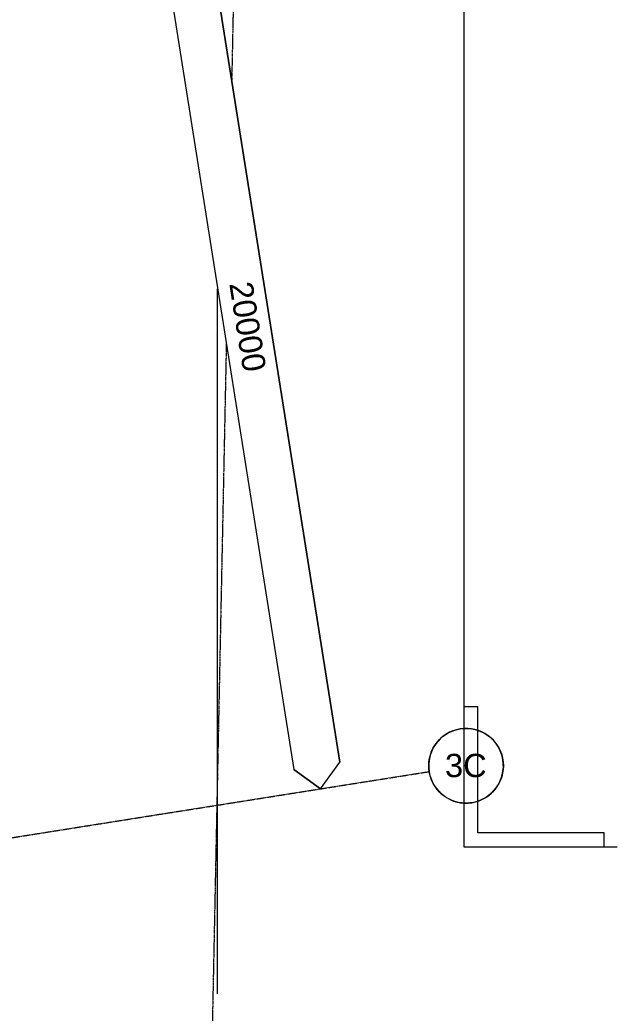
# Model space of a CAD drawing. Header units: millimetres. Extents: x -2355779 to -2216356, y 3874558 to 4068437.
# Drawn here: x -2229148 to -2216356, y 4009584 to 4030861 of the extents above; entities that cross this region are included whole.
import ezdxf

# ---------------------------------------------------------------- set-up
doc = ezdxf.new("R2010")
doc.units = ezdxf.units.MM
doc.linetypes.add('AEC_Double Dash', pattern=[39, 15, -4, 6, -4, 6, -4])
doc.linetypes.add('Grid Line', pattern=[21, 12, -3, 3, -3])
for name, color, linetype, lineweight in [('A-ANNO-NOTE', 131, 'Continuous', 5), ('A-DETL', 90, 'Continuous', 18), ('A-DETL-GENF', 92, 'Continuous', 5), ('A-GENM', 13, 'Continuous', 5), ('C-PROP-LINE', 91, 'AEC_Double Dash', 13), ('S-GRID', 1, 'Continuous', 5), ('S-GRID-IDEN', 1, 'Continuous', 5)]:
    doc.layers.add(name, color=color, linetype=linetype, lineweight=lineweight)
doc.styles.add('Arial', font='arial.ttf', dxfattribs={"height": 500})

# ---------------------------------------------------------------- blocks, each defined once
blk = doc.blocks.new('Generic Models 1 - Generic Models 1-392193-GA - Part B 6m')
at = {"layer": 'A-GENM', "lineweight": 13}
for p, q in [((-2219637, 4056708), (-2219637, 4013144)), ((-2219637, 4016144), (-2219637, 4013144)), ((-2219337, 4016144), (-2219637, 4016144)), ((-2219337, 4013444), (-2219337, 4016144)), ((-2216637, 4013444), (-2219337, 4013444)), ((-2216637, 4013144), (-2216637, 4013444)), ((-2219637, 4013144), (-2216637, 4013144)), ((-2219637, 4013144), (-2216356, 4013144))]:
    blk.add_line(p, q, dxfattribs=at)
blk = doc.blocks.new('Family - ___-284748-GA - Part B 6m')
at = {"layer": 'C-PROP-LINE', "color": 1}
for p, q in [((-2223909, 4063727), (-2224611, 4029575)), ((-2224727, 4023916), (-2225151, 4003276))]:
    blk.add_line(p, q, dxfattribs=at)
blk = doc.blocks.new('Dimension - Grids _2D_ - 1-200-639481-GA - Part B 6m')
at = {"layer": 'A-DETL-GENF'}
for p, q in [((-9323, 500), (-9823, 0)), ((-9823, 0), (-9323, 500)), ((9677, 500), (-9323, 500)), ((-9323, 500), (9677, 500)), ((10177, 0), (9677, 500)), ((10177, 0), (9677, 500)), ((-9823, 0), (-9323, -500)), ((-9823, 0), (-9323, -500)), ((9677, -500), (10177, 0)), ((10177, 0), (9677, -500)), ((-9323, -500), (9677, -500)), ((-9323, -500), (9677, -500))]:
    blk.add_line(p, q, dxfattribs=at)
blk = doc.blocks.new('Grid - A1-203820-GA - Part B 6m')
at = {"layer": 'S-GRID-IDEN'}
blk.add_circle((0, 0), 4, dxfattribs=at)
for start, end in [(360, 180), (180, 360)]:
    blk.add_arc((0, 0), 4, start, end, dxfattribs=at)

msp = doc.modelspace()

# ---------------------------------------------------------------- linework, layer by layer
at = {"layer": 'A-DETL', "lineweight": 5}
msp.add_line((-2224914.7, 4009996.6), (-2224914.7, 4025102.5), dxfattribs=at)
at = {"layer": 'S-GRID', "linetype": 'Grid Line'}
msp.add_line((-2319776.9, 3999014.2), (-2220382.6, 4014757.3), dxfattribs=at)

# ---------------------------------------------------------------- block references
at = {"layer": 'A-DETL-GENF', "rotation": 279.0003283881447}
msp.add_blockref('Dimension - Grids _2D_ - 1-200-639481-GA - Part B 6m', (-2224303.6, 4024440.5), dxfattribs=at)
at = {"layer": 'A-GENM'}
msp.add_blockref('Generic Models 1 - Generic Models 1-392193-GA - Part B 6m', (0, 0), dxfattribs=at)
at = {"layer": 'C-PROP-LINE', "color": 1}
msp.add_blockref('Family - ___-284748-GA - Part B 6m', (0, 0), dxfattribs=at)
at = {"layer": 'S-GRID-IDEN', "xscale": 199.9999999999999, "yscale": 199.9999999999999, "zscale": 199.9999999999999, "rotation": 279.0003283881443}
msp.add_blockref('Grid - A1-203820-GA - Part B 6m', (-2219592.4, 4014882.4), dxfattribs=at)

# ---------------------------------------------------------------- texts
at = {"layer": 'A-ANNO-NOTE', "insert": (-2224171.2, 4025288.7), "char_height": 500, "width": 2324.894, "attachment_point": 1, "rotation": 279.00033, "style": 'Arial'}
msp.add_mtext('20000', dxfattribs=at)
at = {"layer": 'S-GRID-IDEN', "insert": (-2220042.8, 4015138.7), "char_height": 500, "width": 1074.261, "attachment_point": 1, "style": 'Arial'}
msp.add_mtext('3C', dxfattribs=at)

doc.saveas('drawing.dxf')
